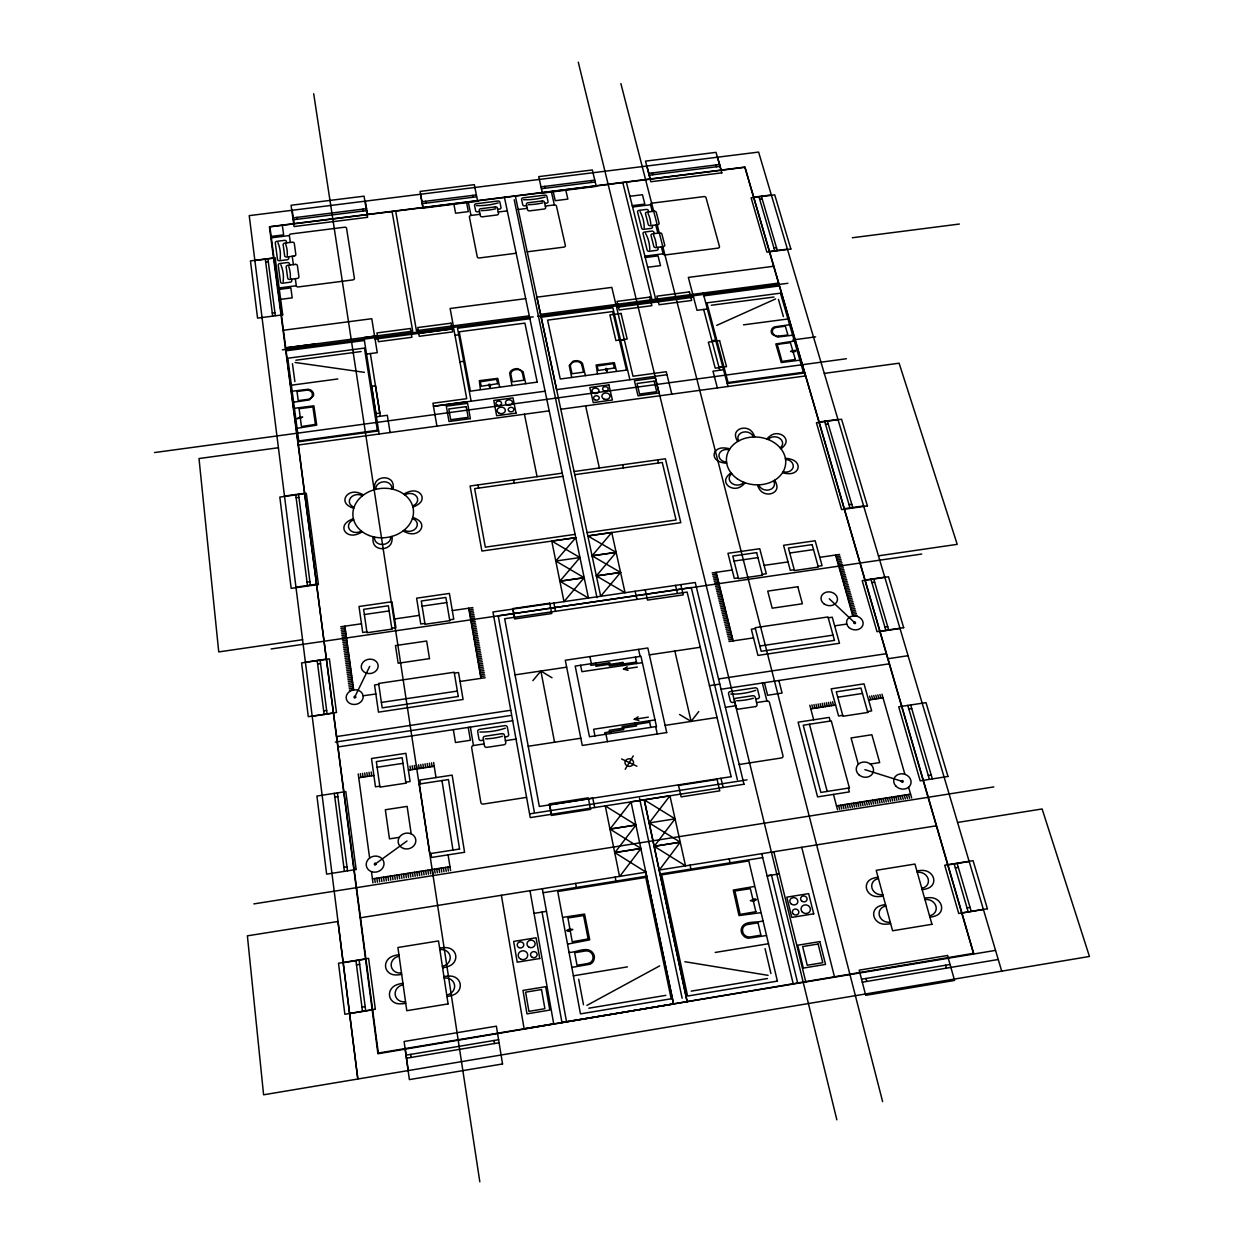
<?xml version="1.0" encoding="UTF-8"?>
<svg xmlns="http://www.w3.org/2000/svg" width="1244" height="1244" viewBox="0 0 1244 1244"><rect width="100%" height="100%" fill="white"/><g stroke="black" fill="none" stroke-linecap="round" stroke-linejoin="round"><path stroke-width="1.5" d="M605.673 369.421L606.823 371.676C609.171 367.011 603.029 368.442 606.963 369.297M488.752 385.22L489.887 387.428C492.437 382.608 486.124 384.365 490.12 385.034M354.695 697.138L369.717 666.349M625.219 769.29L633.274 755.901M792.739 350.621C791.402 352.285 797.202 352.161 795.32 350.264L790.546 351.446L793.034 351.663M619.745 876.414L640.987 848.439L610.058 829.142M675.072 818.816L654.22 846.309L685.522 865.824L669.941 795.787L644.252 799.83L687.154 1001.669L644.252 799.83L675.072 818.847L649.228 822.922L669.941 795.787M614.863 852.622L635.995 824.99L605.299 805.941L614.692 852.591L640.847 848.455L614.738 852.606L619.528 876.398M679.582 714.491L691.12 721.411L698.77 711.552M532.867 680.655L540.876 671.014L552.025 677.793M611.753 532.494L587.821 535.946L616.153 552.367L596.358 575.925L625.063 592.735L611.753 532.494L592.066 555.819L620.585 572.427L600.697 596.28L515.343 196.085M551.761 541.062L575.801 537.657L555.788 561.028L584.198 577.698L563.998 601.629L551.761 541.062L579.968 557.561L559.878 581.212L588.459 598.069L504.473 197.438M570.187 930.574L569.379 929.128L566.564 930.481L567.87 931.321L572.769 929.47L569.83 929.206M752.947 899.536L753.724 901.029L756.461 899.707L755.124 898.883L750.365 900.687L753.289 900.967M300.27 418.202C309.01 414.159 290.023 421.934 300.131 417.113M375.113 864.098L406.99 841.006M638.887 720.478L634.284 719.296L638.094 716.824M628.018 670.298L623.493 669.132L627.24 666.737M586.904 1005.401L659.662 965.888M716.684 325.399L775.603 298.902M924.587 898.23L925.614 898.012A27.321 24.227 22.1 0 1 930.839 897.655A10.403 9.19 21.5 0 1 941.319 905.399A10.403 9.19 21.5 0 1 935.954 915.739A27.073 23.9 20.6 0 1 930.979 917.046L929.937 917.17M890.595 923.639L889.693 923.826A27.041 24.071 19.1 0 1 884.36 924.199A10.387 9.268 19.8 0 1 873.941 916.424A10.387 9.268 19.8 0 1 879.477 906.036A27.29 24.398 20.7 0 1 884.468 904.73L885.495 904.606M883.162 896.007L882.136 896.224A26.808 23.745 17.8 0 1 876.911 896.582A10.294 9.159 18.3 0 1 866.586 888.9A10.294 9.159 18.3 0 1 872.091 878.668A27.057 24.087 19.2 0 1 877.051 877.378L878.077 877.269M443.937 976.649L445.025 976.431A27.663 25.704 -13.8 0 1 450.421 976.058A10.543 9.75 -13 0 1 460.187 984.128A10.543 9.75 -13 0 1 453.329 994.951A27.446 25.3 -12.8 0 1 448.027 996.335L446.938 996.46M916.906 870.987L917.916 870.769A27.073 23.916 20.7 0 1 923.11 870.427A10.31 9.081 20.1 0 1 933.498 878.046A10.31 9.081 20.1 0 1 928.164 888.232A26.839 23.589 19.3 0 1 923.204 889.538L922.177 889.662M405.668 1003.239L404.72 1003.441A27.586 25.331 -16.1 0 1 399.2 1003.83A10.605 9.765 -17 0 1 389.512 995.698A10.605 9.765 -17 0 1 396.556 984.844A27.819 25.72 -17.4 0 1 401.859 983.46L402.947 983.335M401.672 974.347L400.661 974.565A27.384 24.958 -15.1 0 1 395.188 974.938A10.512 9.625 -15.8 0 1 385.593 966.93A10.512 9.625 -15.8 0 1 392.591 956.232A27.601 25.346 -16.2 0 1 397.847 954.879L398.92 954.754M439.63 948.177L440.703 947.959A27.461 25.331 -12.8 0 1 446.067 947.586A10.45 9.61 -12.1 0 1 455.739 955.548A10.45 9.61 -12.1 0 1 448.913 966.199A27.244 24.927 -12 0 1 443.657 967.568L443.673 967.568M588.816 1008.2L665.82 995.356M360.496 917.777L645.838 872.199L673.548 1003.939L561.961 1022.537L542.042 912.07M995.542 950.385L378.332 1053.046L269.419 226.921L744.861 167.302L973.632 954.024M406.088 1055.145L498.657 1039.72M861.548 979.23L950.043 964.473M406.524 1058.209L499.155 1042.752M862.31 982.169L998.248 959.497M571.836 967.412L589.889 964.255A7.137 6.624 -0.1 0 0 593.435 961.145L594.274 958.626A8.957 8.304 -0.3 0 0 593.295 953.51C587.883 945.207 576.392 952.764 569.037 952.406M573.391 975.809L627.411 966.883M349.58 1013.533L372.625 1009.755M961.705 913.018L983.398 909.457M691.213 991.141L767.47 978.53M568.166 944.009L589.734 939.858L584.571 914.06L563.19 917.341M766.537 935.504L748.717 938.225A7.106 6.484 12.8 0 1 744.207 936.437L742.404 934.384A8.91 8.133 12.8 0 1 741.237 929.33C743.057 919.751 756.616 923.452 763.038 920.762M361.942 1007.127L365.161 1006.598M967.039 907.902L970.071 907.405M715.222 952.453L768.497 943.729M534.034 913.36L546.474 911.354M779.288 873.879L767.113 875.838L771.467 875.138L797.746 983.273M343.188 962.716L365.938 959.031M947.726 864.969L969.169 861.501M356.484 964.831L359.671 964.318M955.33 867.892L958.331 867.395M760.457 912.723L738.983 915.568L733.276 890.051L754.237 886.505M936.328 825.798L659.336 870.022L680.266 842.172L649.228 822.922M957.569 822.455L1042.114 808.958L1089.449 956.465L263.588 1094.798L247.385 935.83L337.948 921.493L357.821 1078.983L249.22 215.632L758.607 152.079L1001.715 971.16M543.099 892.757L646.709 876.165M660.175 874.003L762.712 857.614M833.48 794.403L836.497 805.863L910.561 794.17L911.681 797.979M253.869 903.906L993.816 786.908M530.379 813.763L747.053 779.848M870.287 764.034L879.679 762.572L871.873 734.737L851.067 737.941L858.298 764.314M343.888 867.332L346.983 866.835M928.304 775.556L931.243 775.09M609.918 829.095L635.902 825.005L609.964 829.11L631.066 801.851L644.252 799.845M372.967 882.913L372.422 878.902L449.986 866.726L450.608 870.707M526.554 797.388L483.325 804.059A2.193 1.944 -5.8 0 1 480.837 802.473L471.647 747.706A2.161 1.882 -5.6 0 1 473.466 745.514L484.134 743.912M739.216 764.5L781.372 757.969A2.161 1.882 10.2 0 0 782.989 755.777L769.461 702.487A2.13 1.835 8.7 0 0 766.926 700.994L756.554 702.58M678.571 785.446L717.119 779.459L719.778 790.842L681.121 796.875L678.431 784.933M399.324 837.336L389.465 838.86L385.345 809.751L407.146 806.392L411.189 833.853M837.756 697.215L862.45 693.452M528.218 746.26L580.824 738.236M665.12 725.376L717.042 717.461M810.793 708.862L835.595 705.068M868.592 700.03L883.007 697.822M379.809 786.161L375.47 786.83L371.505 758.513L405.886 753.32L410.1 781.543L405.777 782.196M842.717 715.347L838.565 715.984L831.179 688.849L864.036 683.858L871.671 710.899L867.534 711.537M334.807 797.14L337.87 796.673M908.835 708.987L911.712 708.551M336.564 736.572L510.786 710.262M718.55 678.96L886.303 653.691M335.351 742.093L510.367 715.533M709.453 685.677L719.794 684.107M887.765 658.76L908.073 655.697M721.038 689.254L889.242 663.814M483.496 740.196L481.366 740.522A2.146 1.882 -5.1 0 1 478.924 738.983L477.665 731.596A2.146 1.866 -5.1 0 1 479.469 729.435L504.908 725.61A2.146 1.866 -3.8 0 1 507.35 727.118L508.672 734.489A2.146 1.866 -3.8 0 1 506.883 736.666L504.753 736.977M734.909 702.114L732.84 702.425A2.13 1.835 7.1 0 1 730.321 700.932L728.564 693.701A2.115 1.819 7 0 1 730.197 691.586L755.015 687.839A2.115 1.819 8 0 1 757.534 689.316L759.338 696.516A2.13 1.819 8.2 0 1 757.72 698.646L755.652 698.957M634.284 719.296L648.342 717.15M505.406 740.678L516.042 739.076M725.408 707.307L735.795 705.737M655.013 719.918L593.606 729.264L594.959 735.904M377.134 767.253L402.978 763.334M369.623 858.033A8.972 8.008 -13.2 0 1 383.945 862.605A8.972 8.008 -13.2 0 1 371.754 871.733A8.972 8.008 -13.2 0 1 369.623 858.033L358.723 777.749L373.869 775.447M408.405 770.192L434.218 766.273M363.139 695.785A8.568 7.308 -10 0 1 351.446 704.088A8.568 7.308 -10 0 1 349.471 691.586A8.568 7.308 -10 0 1 363.139 695.785L375.843 693.981M460.031 681.463L485.16 677.731M515.047 674.87L566.658 667.173M649.352 654.857L700.294 647.269M642.355 662.648L581.897 671.682L580.59 665.276M323.673 710.853L326.643 710.417M884.904 627.1L887.718 626.681M381.395 702.409L457.357 691.073M623.493 669.132L637.348 667.064M312.197 716.295L333.516 713.107M879.866 631.47L900.034 628.469M337.933 746.96L512.683 720.742M443.47 967.599L442.646 967.676M345.785 663.69L349.968 663.068M475.099 644.687L479.251 644.065M346.019 665.462L350.217 664.856M475.41 646.429L479.562 645.823M346.267 667.25L350.466 666.628M475.721 648.202L479.857 647.58M346.516 669.023L350.715 668.401M476.017 649.959L480.168 649.337M346.749 670.811L350.963 670.189M476.328 651.716L480.479 651.11M346.998 672.6L351.212 671.978M476.639 653.473L480.79 652.867M347.247 674.388L351.461 673.766M476.95 655.246L481.101 654.624M347.496 676.176L351.694 675.554M477.261 657.019L481.412 656.397M347.729 677.964L351.943 677.342M477.572 658.776L481.723 658.169M724.335 622.373L728.393 621.782M849.481 603.946L853.493 603.356M347.978 679.753L352.192 679.131M477.867 660.548L482.034 659.942M724.77 624.115L728.828 623.508M849.963 605.657L853.975 605.066M348.227 681.541L352.441 680.919M478.178 662.321L482.345 661.715M725.19 625.841L729.248 625.25M850.461 607.367L854.472 606.777M348.475 683.345L352.69 682.707M478.489 664.094L482.656 663.487M725.61 627.582L729.684 626.976M850.943 609.078L854.955 608.487M348.724 685.133L352.938 684.511M478.8 665.882L482.967 665.26M726.045 629.308L730.119 628.718M851.425 610.804L855.452 610.213M348.973 686.937L353.187 686.315M851.907 612.514L855.934 611.924M479.111 667.655L483.278 667.033M726.465 631.05L730.539 630.459M349.206 688.741L353.436 688.103M378.767 684.356L374.553 684.977L378.471 712.143L463.079 699.47L458.538 672.522L454.355 673.144M479.422 669.428L483.605 668.806M726.9 632.792L730.974 632.185M755.372 628.578L751.314 629.184L757.954 655.417L839.498 643.272L832.267 617.226L828.24 617.817M852.404 614.241L856.432 613.65M349.455 690.544L353.685 689.907L344.868 626.183M479.733 671.216L483.916 670.594M727.336 634.533L731.41 633.927M856.914 615.36L852.886 615.967L835.626 555.042M480.044 673.004L484.227 672.382M727.756 636.275L731.83 635.684M480.355 674.777L484.538 674.155M728.191 638.032L732.265 637.426M480.666 676.565L484.849 675.943M728.611 639.774L732.7 639.167M729.046 641.515L753.522 637.877M834.662 625.856L846.775 624.068M759.82 646.025L833.014 635.14M341.198 630.257L345.35 629.651M469.33 611.628L473.435 611.037M341.431 631.999L345.599 631.392M469.626 613.354L473.746 612.763M341.665 633.756L345.832 633.149M469.937 615.08L474.042 614.489M302.556 639.711L218.742 651.918L199.009 458.538L278.407 447.731M878.435 555.819L957.211 544.343L899.101 363.201L824.29 373.387M341.913 635.497L346.081 634.891M366.871 631.859L362.719 632.465L359.003 606.497L391.953 601.738L395.919 627.629L391.767 628.236M424.888 623.415L420.752 624.006L416.616 598.177L449.395 593.435L453.765 619.201L449.644 619.807M470.232 616.806L474.353 616.215M342.147 637.239L346.314 636.633M470.543 618.548L474.648 617.941M498.471 615.827L690.622 587.65M271.099 648.964L921.726 554.047M342.395 638.996L346.563 638.39M470.838 620.274L474.959 619.668M342.629 640.753L346.796 640.147M471.134 622L475.255 621.409M342.877 642.51L347.045 641.888M471.445 623.742L475.566 623.135M715.906 588.101L719.918 587.526M343.111 644.252L347.294 643.646M471.74 625.468L475.877 624.877M716.326 589.812L720.338 589.221M840.353 571.742L844.334 571.167M343.36 646.009L347.527 645.403M472.051 627.209L476.172 626.603M716.731 591.506L720.758 590.916M840.835 573.422L844.816 572.846M343.593 647.782L347.776 647.16M472.347 628.951L476.483 628.344M717.15 593.201L721.178 592.611M841.317 575.101L845.282 574.526M343.842 649.539L348.025 648.933M472.658 630.692L476.794 630.086M717.57 594.912L721.613 594.321M841.784 576.781L845.764 576.205M344.075 651.296L348.258 650.69M472.969 632.434L477.09 631.828M717.99 596.607L722.033 596.016M842.266 578.476L846.247 577.885M344.324 653.069L348.507 652.447M473.264 634.176L477.401 633.569M718.41 598.317L722.453 597.726M842.748 580.155L846.729 579.58M344.557 654.826L348.755 654.22M473.575 635.917L477.712 635.311M718.83 600.028L722.873 599.437M843.214 581.85L847.211 581.259M305.386 662.212L326.394 659.133M864.938 580.108L884.826 577.2M344.806 656.599L348.989 655.992M473.871 637.674L478.007 637.068M719.25 601.738L723.293 601.147M843.696 583.529L847.693 582.954M345.055 658.371L349.237 657.749M474.182 639.416L478.318 638.81M719.67 603.449L723.713 602.858M844.178 585.224L848.175 584.649M317.624 664.047L320.563 663.612M871.889 582.612L874.672 582.208M345.288 660.144L349.486 659.522M474.493 641.173L478.629 640.567M720.105 605.159L724.148 604.568M844.66 586.919L848.657 586.344M345.537 661.917L349.735 661.295M474.788 642.93L478.94 642.308M720.525 606.87L724.568 606.279M845.142 588.614L849.139 588.023M720.945 608.596L724.988 607.989M845.625 590.309L849.621 589.734M721.364 610.306L725.408 609.716M846.107 592.004L850.103 591.429M721.784 612.032L725.843 611.426M846.589 593.715L850.585 593.124M722.204 613.743L726.263 613.152M847.071 595.409L851.067 594.819M722.64 615.469L726.683 614.878M847.553 597.12L851.549 596.529M723.059 617.195L727.118 616.604M848.035 598.815L852.031 598.24M723.479 618.921L727.538 618.33M848.517 600.525L852.529 599.935M723.915 620.647L727.973 620.056M848.999 602.236L853.011 601.645M364.368 614.52L389.139 610.928M422.105 606.155L446.736 602.578M734.053 561.06L757.954 557.607M789.738 553.02L813.498 549.599M340.716 626.774L361.475 623.773M394.597 618.968L419.368 615.36M452.303 610.586L472.829 607.601M712.159 572.909L732.172 570.001M764.111 565.382L788.012 561.93M819.78 557.343L839.576 554.451M340.949 628.515L345.117 627.909M469.035 609.918L473.14 609.311M712.579 574.588L716.575 573.997M836.092 556.69L840.058 556.115M712.983 576.267L716.995 575.692M836.559 558.354L840.524 557.779M837.041 560.018L841.006 559.458M713.403 577.962L717.415 577.371M713.823 579.642L717.835 579.066M837.507 561.697L841.473 561.122M714.227 581.337L718.254 580.746M738.298 577.838L734.302 578.413L727.958 553.3L759.757 548.728L766.304 573.764L762.308 574.355M794.247 569.721L790.267 570.296L783.549 545.307L815.162 540.767L822.097 565.678L818.132 566.253M837.989 563.361L841.955 562.786M714.647 583.016L718.674 582.441M838.456 565.04L842.421 564.465M715.067 584.711L719.094 584.136M838.938 566.704L842.903 566.129M715.487 586.406L719.498 585.831M839.405 568.384L843.385 567.808M839.887 570.063L843.852 569.488M575.101 534.36L485.331 547.158L474.648 488.643L562.941 476.328M587.121 532.65L676.067 519.976L662.259 462.473L574.759 474.679M575.801 537.657L481.894 551.045L470.092 486L562.272 473.155M587.821 535.946L680.81 522.682L665.384 458.787L574.075 471.507M307.035 582.13L309.911 581.71M849.046 504.675L851.782 504.286M295.948 587.168L316.52 584.229M844.147 508.734L863.631 505.95M555.788 561.028L579.968 557.561M296.134 497.756L298.949 497.367M825.534 424.313L828.209 423.94M284.487 496.092L304.531 493.308M818.925 422.027L837.943 419.399M293.677 402.17L309.321 399.93L313.426 395.841A7.697 6.018 -7.4 0 0 312.913 392.109L311.56 390.585A6.142 4.789 -7.4 0 0 307.843 389.263L292.216 391.238M295.077 408.203L313.861 405.793L316.738 425.137L297.767 428.2M467.277 401.719L433.456 406.29L545.09 391.207M376.403 416.771L387.319 415.294L390.087 432.523M723.526 369.748L712.967 371.178L717.384 387.941M154.551 452.552L846.402 358.738M297.767 441.915L378.627 430.906M727.18 383.494L804.666 372.951M298.171 445.041L549.21 410.847M560.811 409.26L805.521 375.937M366.545 354.073L377.259 352.658L374.599 336.16L363.948 337.606L379.109 434.016M291.407 385.205L337.839 378.953M306.553 390.212L297.005 391.502L298.249 400.646L307.812 399.355A5.551 4.338 -7.4 0 0 312.446 394.535M711.941 340.747L715.689 340.25M792.879 339.939L815.613 336.875M718.97 367.291L722.733 366.778M671.807 394.146L666.986 374.724L556.628 389.636L536.895 297.176L611.83 287.38L615.889 304.453M799.254 360.247L781.232 362.533L775.805 343.966L793.734 341.12M537.579 316.318L787.856 283.29M454.993 335.32L458.787 334.807M295.885 360.231L361.102 351.539M707.354 308.963L696.998 310.331L688.336 277.412L773.628 266.263M459.907 361.817L463.717 361.304M620.601 340.405L624.348 339.907M743.477 324.855L787.918 318.977M789.582 324.762L774.717 326.845A5.971 4.603 5.6 0 0 771.886 329.007L771.28 330.748A7.48 5.769 5.7 0 0 772.291 334.325L777.624 337.077L792.599 335.211M778.76 336.175L787.887 334.947L785.368 326.192L776.272 327.405A5.396 4.167 5.6 0 0 772.415 331.993L772.648 332.879A5.396 4.167 5.6 0 0 778.76 336.175M283.041 330.298L371.785 318.713L374.584 336.16M525.699 298.638L450.126 308.496L453.329 325.819M529.291 315.836L416.429 330.671L395.685 211.091M540.565 314.359L778.526 283.088M282.357 349.859L533.225 316.878M285.747 350.839L364.414 340.498M375.066 339.083L453.765 328.743L466.718 398.686L432.928 403.243L436.939 426.132M529.897 318.728L457.528 328.26L471.134 401.206M541.156 317.204L612.888 307.812L629.899 379.731M693.546 297.207L616.604 307.315L632.994 376.232L666.24 371.738L666.986 374.724M703.871 295.839L779.35 285.918M711.319 305.247L773.955 297.036M277.49 288.157L296.305 285.747A1.897 1.431 -6.6 0 0 298.373 286.929L352.752 279.931A1.882 1.431 -5.2 0 0 354.4 278.283L346.563 228.352A1.85 1.384 -5.1 0 0 344.51 227.217L291.034 233.95A1.866 1.384 -6.3 0 0 289.37 235.551L270.865 237.884M277.676 289.588L290.847 287.893L292.216 297.86L278.998 299.555M644.921 256.14L663.145 253.792A1.85 1.399 2.5 0 0 665.338 254.942L718.037 248.116A1.85 1.399 3.8 0 0 719.467 246.514L706.032 197.703A1.819 1.353 3.3 0 0 703.886 196.599L652.011 203.161A1.835 1.353 2.1 0 0 650.565 204.731L632.605 207.002M645.263 257.524L658.045 255.875L660.517 265.61L647.704 267.273M272.28 313.053L274.94 312.71M773.955 248.038L776.489 247.712M769.336 251.49L787.421 249.142M314.856 344.059L285.358 347.885L412.713 331.153L392.093 211.542M254.864 260.525L273.524 258.146M753.553 197.205L771.327 194.95M265.687 261.986L268.3 261.644M759.664 199.195L762.168 198.885M516.167 253.232L479.36 257.959A1.866 1.415 -2.1 0 1 477.245 256.808L469.408 217.031A1.835 1.368 -2.1 0 1 470.963 215.445L480.06 214.295M527.223 251.817L563.859 247.121A1.85 1.399 0 0 0 565.367 245.503L556.457 206.053A1.835 1.368 -0.2 0 0 554.342 204.933L545.323 206.069M852.295 237.76L959.342 224.044M293.289 217.84L366.591 208.665M421.887 201.746L476.234 194.95M541.016 186.849L594.725 180.131M648.808 173.367L719.607 164.503M293.553 219.737L366.902 210.563M422.229 203.627L476.607 196.816M541.435 188.699L595.176 181.982M649.29 175.202L720.12 166.338M270.679 236.5L283.632 234.883L282.341 225.304M479.515 211.604L477.696 211.822A1.835 1.368 -2 0 1 475.612 210.702L474.539 205.322A1.835 1.368 -2 0 1 476.094 203.752L497.802 201.03A1.835 1.353 -1.5 0 1 499.886 202.134L501.005 207.515A1.835 1.368 -1.5 0 1 499.482 209.085L497.662 209.319M526.663 205.664L524.859 205.882A1.835 1.368 -0.9 0 1 522.76 204.778L521.609 199.413A1.835 1.353 -0.9 0 1 523.118 197.843L544.748 195.137A1.819 1.353 -0.4 0 1 546.831 196.241L548.029 201.59A1.835 1.353 -0.4 0 1 546.536 203.161L544.732 203.378M498.222 212.009L507.288 210.874M518.204 209.49L527.238 208.354M629.915 196.288L642.448 194.717L644.843 204.078L632.263 205.664M295.046 362.47L364.368 372.345M684.9 961.721L768.077 975.343M864.875 769.632L902.398 781.45M621.611 758.964L636.912 766.211M614.894 852.638L646.04 872.168M829.235 598.753L854.846 622.871M873.692 578.833L888.745 630.148M761.375 196.21L777.298 250.464M827.307 420.876L852.731 507.505M910.655 704.928L932.347 778.868M957.165 863.445L971.253 911.448M758.887 196.536L774.763 250.79M824.632 421.234L849.994 507.894M870.909 579.237L885.915 630.568M907.778 705.364L929.408 779.319M954.164 863.927L968.221 911.961M778.433 299.4L783.393 316.582M881.98 694.23L904.886 774.312M908.586 787.25L910.561 794.17M879.912 694.541L880.954 698.148M908.478 794.496L909.566 798.306M877.86 694.852L878.886 698.459M906.363 794.838L907.451 798.648M875.807 695.163L876.833 698.77M904.248 795.165L905.337 798.975M873.754 695.474L874.781 699.081M902.149 795.507L903.222 799.317M871.702 695.8L872.713 699.408M900.034 795.833L901.107 799.643M717.539 157.21L721.24 170.257M869.634 696.111L870.66 699.719M897.919 796.176L899.008 799.985M945.642 965.204L946.466 968.127M895.804 796.502L896.893 800.312M716.077 164.939L716.591 166.774M893.705 796.829L894.778 800.654M891.59 797.171L892.663 800.981M889.476 797.497L890.548 801.323M887.361 797.839L888.434 801.649M885.246 798.166L886.303 801.991M883.131 798.508L884.189 802.318M881.016 798.835L882.074 802.66M878.902 799.177L879.959 802.986M876.787 799.503L877.844 803.329M874.672 799.845L875.729 803.655M872.557 800.172L873.599 803.997M870.427 800.514L871.484 804.339M868.312 800.841L869.369 804.666M866.197 801.183L867.239 805.008M864.082 801.509L865.124 805.334M861.952 801.851L863.009 805.677M832.547 701.771L833.527 705.395M859.837 802.178L860.879 806.003M830.479 702.082L831.459 705.706M857.722 802.52L858.764 806.345M828.411 702.393L829.39 706.017M855.608 802.846L856.634 806.672M826.343 702.72L827.322 706.343M853.477 803.189L854.519 807.014M830.246 721.069L829.25 717.415L798.104 722.189L817.588 796.906L849.357 791.899L848.33 788.105M824.29 703.031L825.254 706.654M851.362 803.515L852.389 807.356M822.222 703.342L823.186 706.965M849.232 803.857L850.274 807.683M820.154 703.669L821.118 707.292M847.117 804.184L848.144 808.025M818.086 703.98L819.05 707.603M844.987 804.526L846.013 808.351M816.017 704.291L816.981 707.914M842.872 804.852L843.899 808.693M813.949 704.602L814.913 708.24M840.742 805.195L841.768 809.035M703.109 293.009L727.989 386.495M811.881 704.928L812.845 708.551M838.627 805.537L839.638 809.362M809.813 705.239L813.685 719.794M836.497 805.863L837.507 809.704M703.653 309.461L719.763 370.261M809.471 724.257L827.182 791.433M690.809 294.626L691.555 297.456M865.995 978.484L866.757 981.423M652.354 172.916L652.836 174.751M646.911 166.027L650.301 179.152M778.837 680.515L782.087 693.063L767.61 695.272L764.422 682.692M620.88 83.566L882.634 1101.655M650.565 204.731L652.291 211.449M655.759 224.977L657.858 233.157M661.373 246.887L663.145 253.792M648.684 211.915L648.342 210.563A1.835 1.368 2 0 0 646.211 209.443L639.012 210.36A1.835 1.368 1.8 0 0 637.55 211.931L641.64 228.196A1.835 1.384 1.9 0 0 643.801 229.316L651.032 228.398A1.835 1.384 2.1 0 0 652.494 226.797L652.151 225.444M654.235 233.623L653.893 232.255A1.85 1.384 2.1 0 0 651.732 231.12L644.485 232.053A1.85 1.384 2 0 0 643.024 233.654L647.175 250.137A1.85 1.399 2.1 0 0 649.337 251.288L656.63 250.339A1.85 1.399 2.3 0 0 658.092 248.722L657.749 247.354M762.354 683.003L766.926 700.994M801.711 847.288L834.569 977.146M626.354 182.153L655.697 299.229M622.793 182.604L651.996 299.711M650.519 299.913L651.234 302.758M716.171 572.318L733.12 640.893M773.846 851.736L805.785 981.936M578.289 62.2L836.854 1119.849M761.748 853.679L793.268 984.02M691.244 587.495L737.397 779.786M591.164 180.567L591.6 182.417M657.734 459.953L658.48 463.11M617.739 304.22L618.423 307.081M680.81 584.68L683.236 594.881L647.533 600.09L645.216 589.858M765.044 948.597L770.938 973.601M675.523 585.38L677.436 593.481M720.976 778.309L723.137 787.483M616.449 370.992L614.334 362.673L596.109 364.974L597.462 373.542M729.155 858.904L730.072 862.854M674.854 651.063L691.12 721.411M565.709 189.757L567.855 199.102L555.244 200.688L553.129 191.343M622.684 464.836L623.415 468.008M551.341 191.56L554.342 204.933M635.14 591.258L636.959 599.406M544.608 186.398L545.028 188.264M585.395 375.641L582.565 363.668A6.033 4.727 0.2 0 0 579.735 361.32L577.465 360.744A7.573 5.925 0.2 0 0 572.8 361.366L569.223 365.456L571.696 377.476M581.85 364.865L583.483 372.189L572.022 373.729L570.405 366.405A5.458 4.276 0.2 0 1 574.681 361.74L575.832 361.569A5.458 4.276 0.2 0 1 581.865 364.865M690.047 865.14L690.918 869.105M585.629 405.886L599.359 467.993M638.561 649.368L640.131 656.412M655.635 726.651L657.267 734.007M635.389 657.112L636.788 663.487M649.352 720.774L650.799 727.382M636.57 663.518L636.259 662.103L609.342 665.929L609.047 664.514L622.902 662.446L623.213 663.861M649.15 720.82L649.461 722.282L622.187 726.62L622.498 728.098L636.586 725.952L636.275 724.474M622.606 662.492L622.917 663.907M622.42 664.172L622.731 665.587M635.078 722.951L635.389 724.428M639.525 798.228L682.147 998.248M631.035 801.851L673.548 1003.939M514.207 199.724L596.98 597.633M596.125 662.959L596.451 664.56L590.869 665.384L590.542 663.798M610.446 731.83L610.788 733.493M609.576 731.767L609.265 730.29L623.384 728.144L623.695 729.622L604.755 732.7L605.097 734.349M589.905 656.583L591.366 663.674M605.937 734.224L607.476 741.626M525.73 383.681L523.102 371.645L518.033 368.722A7.588 5.956 -1.5 0 0 513.337 369.344L511.408 370.479A6.049 4.743 -1.5 0 0 509.698 373.449L511.953 385.547M522.371 372.858L523.879 380.213L512.341 381.768L510.864 374.397A5.474 4.292 -1.5 0 1 515.234 369.701L516.384 369.546A5.474 4.292 -1.5 0 1 522.387 372.858M524.455 414.221L537.066 476.67M615.174 877.082L615.982 881.079M594.648 807.543L592.782 798.15L549.692 804.852L551.465 814.276M472.611 195.401L472.984 197.283M553.891 603.107L555.508 611.302M468.304 201.979L470.963 215.445M466.5 202.212L468.35 211.62L455.615 213.222L453.811 203.798M499.59 386.744L497.771 378.332L479.329 380.68L480.386 389.341M513.554 479.951L514.176 483.138M540.876 671.014L554.56 742.248M575.63 883.411L576.392 887.423M578.693 979.261L583.467 1004.686M513.026 609.047L514.549 617.288M451.463 326.068L452.007 328.976L418.544 333.392L418.031 330.453M498.284 616.324L534.376 812.316M478.007 484.896L478.598 488.099M425.526 201.295L425.868 203.176M420.519 194.266L422.96 207.67M542.368 888.729L566.533 1021.775M529.991 890.72L553.72 1023.859L524.128 1028.788L501.379 895.291M468.724 608.192L480.977 678.338M410.8 331.402L411.297 334.325M470.356 727.025L473.466 745.514M468.226 727.351L470.403 740.273L455.475 742.528L453.36 729.59M365.347 201.139L367.571 214.621M362.937 209.132L363.248 211.013M494.039 1040.482L494.537 1043.529M376.652 335.896L377.119 338.819M370.37 353.56L380.306 416.242M448.104 854.861L449.986 866.726M441.978 780.548L452.971 850.056M433.658 762.51L435.991 777.593M431.512 762.836L432.088 766.599M447.778 867.068L448.4 871.049M429.367 763.163L429.942 766.926M445.57 867.426L446.192 871.391M427.205 763.489L427.796 767.253M443.362 867.768L443.968 871.749M425.059 763.816L425.635 767.579M441.153 868.11L441.76 872.091M422.913 764.143L423.489 767.906M438.945 868.467L439.552 872.433M420.767 764.469L421.343 768.232M436.737 868.81L437.344 872.79M418.606 764.796L419.181 768.559M434.514 869.152L435.12 873.132M420.394 783.844L419.819 780.05L452.147 775.121L464.587 852.28L431.59 857.443L430.984 853.493M416.46 765.122L417.035 768.885M432.306 869.509L432.912 873.49M313.69 93.751L479.826 1181.8M414.314 765.449L414.874 769.212M430.097 869.851L430.704 873.832M412.153 765.775L412.728 769.538M427.889 870.194L428.48 874.174M410.007 766.102L410.567 769.865M425.666 870.551L426.272 874.532M423.458 870.893L424.048 874.874M421.249 871.235L421.84 875.232M419.026 871.593L419.617 875.574M416.818 871.935L417.409 875.916M414.61 872.277L415.185 876.274M412.386 872.635L412.977 876.616M410.178 872.977L410.753 876.973M407.954 873.319L408.53 877.315M405.746 873.677L406.322 877.673M403.522 874.019L404.098 878.015M401.299 874.376L401.874 878.357M399.091 874.719L399.651 878.715M396.867 875.061L397.427 879.057M394.643 875.418L395.219 879.415M296.958 217.389L297.238 219.286M392.42 875.76L392.995 879.757M390.212 876.118L390.772 880.114M387.988 876.46L388.548 880.457M410.738 1054.368L411.173 1057.431M292.231 210.267L294.128 223.827M312.462 394.535L312.337 393.617A5.551 4.338 -7.4 0 0 306.553 390.196M371.178 771.995L371.707 775.774M385.764 876.818L386.324 880.814M369.017 772.322L369.546 776.101M383.541 877.16L384.101 881.156M366.856 772.648L367.384 776.427M381.317 877.502L381.877 881.514M405.186 1048.583L408.234 1070.54M289.37 235.551L290.318 242.424M292.231 256.264L293.382 264.63M295.326 278.687L296.305 285.747M364.694 772.975L365.223 776.769M379.093 877.86L379.653 881.856M362.533 773.317L363.046 777.096M376.87 878.202L377.43 882.214M360.371 773.644L360.884 777.422M374.646 878.559L375.19 882.556M286.618 242.891L286.431 241.523A1.866 1.384 -6.5 0 0 284.378 240.372L276.977 241.305A1.866 1.384 -6.7 0 0 275.297 242.922L277.505 259.561A1.882 1.399 -6.8 0 0 279.558 260.711L287.022 259.763A1.882 1.399 -6.6 0 0 288.701 258.13L288.515 256.746M289.65 265.112L289.463 263.712A1.882 1.415 -6.6 0 0 287.411 262.562L279.931 263.51A1.882 1.415 -6.8 0 0 278.252 265.143L280.506 282.015A1.897 1.431 -6.9 0 0 282.575 283.197L290.085 282.233A1.897 1.431 -6.7 0 0 291.765 280.569L291.578 279.154M358.21 773.97L358.723 777.749M371.458 871.64L372.454 878.902M292.449 363.714L294.875 381.659M267.927 258.861L275.313 315.603M298.529 494.148L310.362 585.1M320.097 660.066L327.125 714.056M337.373 792.848L347.511 870.816M359.127 960.135L365.72 1010.874M265.314 259.187L272.654 315.945M295.73 494.537L307.47 585.52M317.158 660.486L324.14 714.507M334.325 793.314L344.401 871.313M355.94 960.648L362.502 1011.419M640.069 211.604A55.809 41.845 0.6 0 1 644.174 227.87M648.015 213.393A49.356 36.978 0.9 0 1 650.767 224.215M645.558 233.328A56.198 42.436 0.7 0 1 649.726 249.811M653.551 235.116A49.698 37.507 1.1 0 1 656.35 246.11M545.152 197.003A54.643 40.041 -0.7 0 1 523.522 199.724M542.757 202.85A48.516 35.656 -0.7 0 1 528.311 204.669M277.894 242.596A57.131 42.483 -8 0 1 280.118 259.218M285.747 244.399A50.491 37.584 -7.7 0 1 287.255 255.487M280.864 264.801A57.551 43.105 -8.1 0 1 283.134 281.673M288.779 266.651A50.864 38.113 -7.8 0 1 290.318 277.894M498.191 202.896A54.814 40.197 -1.8 0 1 476.468 205.633M495.687 208.774A48.656 35.796 -1.8 0 1 481.179 210.609M353.762 508.205A9.501 7.682 -7.1 0 1 351.57 507.49A24.009 19.375 -6.8 0 1 347.791 505.313A9.221 7.448 -7.2 0 1 346.252 496.014A9.221 7.448 -7.2 0 1 357.215 492.437A24.18 19.593 -7.5 0 1 361.506 493.93A9.501 7.682 -7.1 0 1 363.372 495.065M354.089 507.21A8.086 6.531 -7.1 0 1 350.481 497.958A8.086 6.531 -7.1 0 1 362.439 495.781M362.237 531.701A9.579 7.806 -7.4 0 1 360.262 532.961A24.227 19.655 -7.5 0 1 355.831 534.671A9.299 7.573 -7.5 0 1 344.977 531.499A9.299 7.573 -7.5 0 1 347.2 521.967A24.351 19.904 -7.3 0 1 351.166 519.588A9.579 7.806 -7.4 0 1 353.42 518.779M361.351 531.017A8.148 6.624 -7.4 0 1 349.408 529.338A8.148 6.624 -7.4 0 1 353.669 519.774M390.678 536.739A8.164 6.686 -6.7 0 1 382.421 544.514A8.164 6.686 -6.7 0 1 374.553 537.081M392.933 489.234A9.454 7.635 -6.1 0 0 393.275 487.306A23.994 19.344 -6.6 0 0 392.886 483.496A9.159 7.386 -6.1 0 0 384.085 477.774A9.159 7.386 -6.1 0 0 374.988 483.869A23.963 19.344 -5.7 0 0 374.397 487.71A9.454 7.635 -6.1 0 0 374.646 489.623M375.843 489.312A8.039 6.484 -6.1 0 1 383.976 481.786A8.039 6.484 -6.1 0 1 391.751 488.97M404.844 494.894A8.055 6.531 -5.4 0 1 416.678 496.558A8.055 6.531 -5.4 0 1 412.619 505.981M391.891 536.413A9.61 7.868 -6.7 0 1 392.155 538.388A24.367 19.935 -7.2 0 1 391.58 542.337A9.314 7.635 -6.7 0 1 382.312 548.682A9.314 7.635 -6.7 0 1 373.355 542.742A24.32 19.935 -6.2 0 1 372.982 538.792A9.61 7.868 -6.7 0 1 373.355 536.817M412.899 506.961A9.485 7.697 -5.4 0 0 415.123 506.152A23.963 19.375 -5.5 0 0 419.01 503.804A9.19 7.448 -5.3 0 0 421.016 494.443A9.19 7.448 -5.3 0 0 410.225 491.333A24.102 19.624 -5.3 0 0 405.871 493.013A9.485 7.697 -5.4 0 0 403.958 494.226M780.874 448.711A9.283 7.402 6.3 0 0 782.585 447.467A23.465 18.691 5.9 0 0 785.135 444.466A8.988 7.169 6.3 0 0 782.834 435.478A8.988 7.169 6.3 0 0 771.498 435.042A23.589 18.847 6.7 0 0 768.217 437.546A9.283 7.402 6.3 0 0 766.973 439.085M768.092 439.49A7.884 6.298 6.3 0 1 779.77 438.37A7.884 6.298 6.3 0 1 780.19 447.871M782.569 472.642A9.346 7.511 6.8 0 0 784.855 473.28A23.62 18.893 6.8 0 0 789.52 473.7A9.066 7.277 6.9 0 0 798.057 467.899A9.066 7.277 6.9 0 0 792.272 459.689A23.776 19.158 6.8 0 0 787.747 458.538A9.346 7.511 6.8 0 0 785.399 458.383M785.555 459.363A7.946 6.375 6.8 0 1 793.206 467.075A7.946 6.375 6.8 0 1 783.098 471.771M757.58 484.88A9.392 7.588 6.4 0 0 758.125 486.777A23.807 19.204 6.8 0 0 760.224 490.291A9.112 7.371 6.4 0 0 771.14 493.681A9.112 7.371 6.4 0 0 776.894 485.798A23.838 19.298 6 0 0 775.665 482.05A9.392 7.588 6.4 0 0 774.546 480.324M773.566 480.884A7.993 6.453 6.3 0 1 769.383 489.856A7.993 6.453 6.3 0 1 758.809 484.849M745 482.734A9.377 7.573 5.4 0 1 743.725 484.32A23.714 19.127 5 0 1 740.382 486.886A9.097 7.355 5.3 0 1 728.875 486.451A9.097 7.355 5.3 0 1 726.683 477.229A23.838 19.298 5.8 0 1 729.326 474.151A9.377 7.573 5.4 0 1 731.052 472.907M743.865 482.299A7.977 6.438 5.4 0 1 732.032 483.465A7.977 6.438 5.4 0 1 731.721 473.746M737.785 441.418A9.268 7.386 5.4 0 1 736.697 439.723A23.449 18.676 5.7 0 1 735.531 436.084A8.972 7.153 5.3 0 1 741.253 428.48A8.972 7.153 5.3 0 1 751.982 431.746A23.496 18.784 5 0 1 754.035 435.151A9.268 7.386 5.4 0 1 754.564 436.986M738.749 440.874A7.868 6.282 5.4 0 1 742.948 432.166A7.868 6.282 5.4 0 1 753.351 437.017M726.667 463.141A9.314 7.48 4.9 0 1 724.303 462.986A23.527 18.816 4.9 0 1 719.794 461.835A9.019 7.246 4.8 0 1 714.212 453.671A9.019 7.246 4.8 0 1 722.842 447.918A23.683 19.08 4.9 0 1 727.491 448.322A9.314 7.48 4.9 0 1 729.73 448.944M726.527 462.162A7.915 6.36 4.9 0 1 719.032 454.48A7.915 6.36 4.9 0 1 729.186 449.815M924.976 899.599A9.112 8.07 21.3 0 1 935.954 906.27A9.112 8.07 21.3 0 1 929.548 915.786M917.294 872.339A9.035 7.962 19.9 0 1 928.164 878.917A9.035 7.962 19.9 0 1 921.788 888.294M890.284 922.224A9.112 8.117 19.9 0 1 879.352 915.537A9.112 8.117 19.9 0 1 885.868 905.99M882.789 894.638A9.035 8.024 18.5 0 1 871.951 888.029A9.035 8.024 18.5 0 1 878.451 878.622M405.528 1001.762A9.283 8.553 -16.7 0 1 395.188 994.765A9.283 8.553 -16.7 0 1 403.149 984.781M444.155 978.095A9.237 8.553 -13.4 0 1 454.558 985.061A9.237 8.553 -13.4 0 1 446.72 995.013M439.847 949.592A9.175 8.428 -12.5 0 1 450.157 956.465A9.175 8.428 -12.5 0 1 442.366 966.261M403.258 530.83A9.548 7.806 -5.7 0 0 405.171 531.997A24.134 19.671 -5.3 0 0 409.509 533.52A9.268 7.573 -5.6 0 0 420.519 529.882A9.268 7.573 -5.6 0 0 418.777 520.427A24.305 19.92 -6 0 0 414.921 518.235A9.548 7.806 -5.7 0 0 412.728 517.52M412.417 518.515A8.117 6.64 -5.7 0 1 416.196 527.907A8.117 6.64 -5.7 0 1 404.191 530.099M502.452 736.246A56.944 48.967 -4.4 0 1 485.44 738.827M505.375 728.175A64.113 54.923 -4.3 0 1 479.904 732.016M753.32 698.242A56.244 47.785 6.6 0 1 736.728 700.761M755.637 690.358A63.32 53.616 6.4 0 1 730.803 694.105M401.47 972.917A9.221 8.428 -15.5 0 1 391.207 966.013A9.221 8.428 -15.5 0 1 399.122 956.185M853.804 622.762C856.059 625.856 856.167 619.916 853.804 622.762M795.336 359.469L782.009 361.429L777.236 344.37L790.422 342.675L795.336 359.469M792.801 351.026L793.999 351.399L792.817 350.948M755.87 911.681L740.149 914.402L734.909 890.999L750.334 888.667L755.87 911.681M376.232 864.02C373.682 867.659 373.853 860.739 376.232 864.02M753.024 900.112L754.408 900.609L754.144 899.505L753.024 900.112M355.753 697.06C353.965 700.465 352.985 694.245 355.753 697.06M315.432 424.422L301.437 426.536L299.104 408.732L312.897 406.928L315.432 424.422M300.27 417.689C299.742 419.057 298.887 416.429 300.27 417.642M588.163 938.94L572.24 941.786L567.917 917.963L583.591 915.568L588.163 939.002M614.552 367.944L598.364 370.479L596.98 366.078L613.136 363.637L614.552 367.991M570.063 930.014L568.897 930.683L568.679 929.563L570.063 930.077M605.859 369.701L606.994 370.121L605.875 369.623M497.802 383.665L481.35 386.231L480.168 381.815L496.527 379.296L497.787 383.712M488.985 385.438L490.105 385.858L489.001 385.36M901.325 781.248C902.817 784.84 904.559 778.697 901.34 781.154M973.663 953.308L377.912 1053.746L269.886 226.657L744.985 167.069L973.663 953.308M502.545 1063.962L409.385 1079.605L404.098 1041.492L496.372 1026.176L502.545 1063.962M671.2 998.761L580.45 1013.876L557.747 891.528L645.76 877.424L671.2 998.761M777.391 981.127L687.59 996.04L661.684 874.874L748.795 860.941L777.391 981.127M947.493 955.485L859.184 970.164L865.715 995.324L954.583 980.428L947.493 955.485M588.07 963.478L577.014 965.297L574.666 952.733L585.675 950.929A6.453 5.987 -0.2 0 1 592.766 955.579L593.015 956.838A6.453 5.987 -0.2 0 1 588.07 963.494M375.346 1009.257L344.868 1014.264L338.508 963.229L368.597 958.362L375.346 1009.257M987.409 908.758L958.72 913.469L944.725 865.218L973.072 860.646L987.409 908.758M545.665 986.694L522.978 990.426L526.989 1013.876L549.817 1010.081L545.665 986.694M819.796 941.599L797.715 945.222L803.329 968.081L825.534 964.395L819.796 941.599M448.073 1003.908L406.788 1010.703L397.909 947.493L438.526 940.931L448.073 1003.908M931.943 924.292L892.601 930.776L876.196 870.318L914.946 864.051L931.943 924.292M541.513 989.555L525.606 992.168L528.918 1011.356L544.888 1008.697L541.513 989.555M818.117 944.025L802.644 946.56L807.247 965.251L822.797 962.685L818.117 944.025M758.031 922.815L747.193 924.572A6.422 5.862 12.8 0 0 742.575 931.087L742.839 932.331A6.438 5.878 12.8 0 0 750.085 936.95L760.939 935.161L758.031 922.815M539.74 958.518L517.209 962.187L513.648 941.428L536.071 937.789L539.74 958.518M813.731 913.827L791.79 917.403L786.814 897.157L808.647 893.627L813.731 913.827M680.266 842.172L654.22 846.309L680.266 842.172M743.974 784.233L530.255 817.603L492.951 611.97L695.256 582.503L743.974 784.249M590.558 809.362L551.419 815.458L549.257 803.904L588.272 797.839L590.558 809.362M459.565 849.03L429.864 853.664L419.306 784.015L448.446 779.568L459.565 849.03M849.388 787.934L820.838 792.428L803.22 725.205L831.287 720.898L849.388 787.934M356.126 869.509L326.628 874.143L316.925 796.036L345.816 791.604L356.126 869.509M947.99 776.443L920.171 780.828L898.712 706.81L926.002 702.627L947.99 776.443M731.161 776.691L539.321 806.47L504.691 618.719L687.139 592.066L731.161 776.691M755.403 706.576L738.78 709.096A2.13 1.835 7.5 0 1 736.261 707.603L734.489 700.356A2.13 1.835 7.3 0 1 736.106 698.226L752.698 695.723A2.13 1.819 8 0 1 755.217 697.2L757.021 704.446A2.13 1.835 8.2 0 1 755.403 706.576M656.474 726.512L589.469 736.743L575.194 666.084L640.955 656.288L656.474 726.512M666.722 732.561L582.27 745.467L565.274 660.253L647.829 647.984L666.722 732.561M405.917 783.16L379.933 787.125L376.341 761.608L402.154 757.705L405.917 783.16M867.783 712.454L842.966 716.264L836.279 691.819L860.941 688.056L867.783 712.454M501.985 733.665L484.989 736.23A2.146 1.882 -4.9 0 0 483.185 738.407L484.46 745.825A2.161 1.882 -4.9 0 0 486.902 747.364L503.944 744.767A2.161 1.882 -4 0 0 505.748 742.59L504.442 735.188A2.146 1.882 -4 0 0 501.985 733.665M609.529 662.788L595.674 664.856L595.969 666.286L609.84 664.218L609.529 662.788M336.486 712.454L308.294 716.668L301.592 662.928L329.38 658.853L336.486 712.454M903.673 627.676L877.004 631.672L862.201 580.637L888.496 576.781L903.673 627.676M458.258 696.484L382.188 707.867L378.627 683.454L454.2 672.242L458.258 696.484M834.46 640.38L761.157 651.296L755.155 627.707L827.991 616.946L834.46 640.38M429.491 658.62L398.158 663.239L395.468 645.589L426.661 641.018L429.491 658.62M620.554 572.395L596.358 575.925L620.585 572.427M549.692 603.2L512.683 608.596L514.612 618.952L551.745 613.525L549.692 603.2M391.907 629.122L366.996 632.745L363.621 609.342L388.361 605.766L391.907 629.122M449.784 620.678L425.028 624.286L421.281 601.007L445.881 597.447L449.784 620.678M797.808 586.733L767.735 591.118L772.182 608.192L802.396 603.76L797.808 586.733M616.138 552.336L592.066 555.819L616.153 552.367M756.647 552.616L732.794 556.052L738.516 578.678L762.525 575.194L756.647 552.616M812.13 544.623L788.401 548.044L794.481 570.561L818.365 567.093L812.13 544.623M584.198 577.698L559.878 581.212L584.198 577.698M318.402 584.478L291.174 588.365L279.822 497.087L306.335 493.401L318.402 584.478M867.395 505.919L841.613 509.605L816.406 422.711L841.566 419.228L867.395 505.919M655.277 377.896L634.409 380.757L638.032 395.825L658.993 392.933L655.277 377.896M608.876 384.878L589.812 387.49L593.248 402.636L612.39 399.993L608.876 384.878M654.111 381.162L637.037 383.494L639.572 394.053L656.723 391.689L654.111 381.162M377.352 430.268L298.762 440.967L287.784 358.225L364.461 348.087L377.352 430.268M803.422 372.267L728.082 382.514L706.856 302.867L780.454 293.164L803.422 372.267M375.47 385.764L371.614 386.293L375.906 413.661L379.793 413.132L375.47 385.764M719.576 340.623L708.349 342.131L715.222 368.162L726.527 366.638L719.576 340.623M537.206 382.126L470.356 391.16L459.238 331.79L524.906 323.113L537.206 382.126M626.525 370.09L560.266 379.016L547.593 320.128L612.701 311.544L626.525 370.09M466.205 406.632L448.789 408.965L450.686 419.694L468.164 417.362L466.205 406.632M470.372 418.637L449.006 421.498L446.316 406.166L467.588 403.32L470.372 418.637M516.011 413.132L496.667 415.729L493.759 400.459L513.01 397.893L516.011 413.132M621.083 313.457L609.887 314.934L615.904 340.545L627.178 339.037L621.083 313.457M410.396 328.509L376.948 332.91L378.363 341.696L411.904 337.279L410.396 328.509M451.074 323.176L417.751 327.545L419.275 336.3L452.676 331.899L451.074 323.176M649.726 297.114L617.04 301.39L619.092 309.989L651.856 305.682L649.726 297.114M689.44 291.889L656.894 296.165L659.056 304.733L691.68 300.442L689.44 291.889M663.254 246.639L655.977 247.572A1.85 1.399 2.2 0 1 653.815 246.436L651.016 235.443A1.85 1.384 2.2 0 1 652.478 233.841L659.724 232.923A1.85 1.384 2.3 0 1 661.886 234.059L664.716 245.021A1.85 1.399 2.4 0 1 663.254 246.639M282.699 314.841L257.57 318.106L250.448 260.898L275.142 257.757L282.699 314.841M790.857 249.018L766.879 252.143L751.127 197.843L774.717 194.841L790.857 249.018M294.159 256.031L286.711 256.979A1.882 1.399 -6.6 0 1 284.658 255.813L283.15 244.741A1.866 1.399 -6.5 0 1 284.814 243.124L292.231 242.191A1.866 1.399 -6.3 0 1 294.284 243.326L295.823 254.398A1.882 1.399 -6.4 0 1 294.159 256.031M654.142 211.216L646.942 212.133A1.835 1.368 2 0 0 645.496 213.704L648.248 224.542A1.835 1.384 2.1 0 0 650.394 225.662L657.625 224.744A1.835 1.368 2.3 0 0 659.071 223.158L656.288 212.335A1.835 1.368 2.2 0 0 654.142 211.216M295.31 264.397L287.846 265.345A1.882 1.415 -6.6 0 0 286.167 266.978L287.691 278.221A1.897 1.431 -6.7 0 0 289.759 279.387L297.254 278.438A1.897 1.415 -6.5 0 0 298.933 276.79L297.378 265.547A1.882 1.415 -6.5 0 0 295.31 264.397M477.634 201.248L423.115 208.09L420.068 191.42L474.306 184.656L477.634 201.248M596.265 186.367L542.4 193.131L538.73 176.632L592.331 169.962L596.265 186.367M367.54 217.311L294.035 226.548L291.065 205.26L364.072 196.163L367.54 217.311M721.815 172.838L650.83 181.748L645.496 161.129L716.031 152.359L721.815 172.838M495.299 206.893L480.806 208.712A1.835 1.368 -1.9 0 0 479.251 210.298L480.339 215.694A1.835 1.368 -1.9 0 0 482.439 216.814L496.978 214.979A1.835 1.368 -1.5 0 0 498.502 213.408L497.398 208.012A1.835 1.368 -1.5 0 0 495.299 206.893M542.337 200.968L527.891 202.788A1.835 1.368 -0.8 0 0 526.383 204.358L527.549 209.738A1.835 1.368 -0.8 0 0 529.649 210.858L544.126 209.023A1.835 1.368 -0.4 0 0 545.634 207.453L544.437 202.088A1.835 1.353 -0.4 0 0 542.337 200.968M369.173 535.511A30.385 24.693 -6.4 0 0 413.474 510.849A30.385 24.693 -6.4 0 0 366.933 492.764A30.385 24.693 -6.4 0 0 369.173 535.511M737.148 478.676A29.732 23.885 5.8 0 0 785.322 465.971A29.732 23.885 5.8 0 0 745.716 438.137A29.732 23.885 5.8 0 0 737.148 478.676M497.258 405.233A2.83 2.239 -2.1 0 0 501.565 403.336A2.83 2.239 -2.1 0 0 497.413 401.346A2.83 2.239 -2.1 0 0 497.258 405.233M499.077 413.21A4.105 3.25 -2.1 0 0 505.344 410.458A4.105 3.25 -2.1 0 0 499.295 407.566A4.105 3.25 -2.1 0 0 499.077 413.21M507.132 404.938A3.514 2.783 -1.8 0 0 512.497 402.589A3.514 2.783 -1.8 0 0 507.319 400.117A3.514 2.783 -1.8 0 0 507.132 404.938M509.558 411.5A2.83 2.255 -1.8 0 0 513.881 409.603A2.83 2.255 -1.8 0 0 509.698 407.597A2.83 2.255 -1.8 0 0 509.558 411.5M603.744 390.647A2.815 2.224 1.1 0 0 608.176 389.092A2.815 2.224 1.1 0 0 604.211 386.837A2.815 2.224 1.1 0 0 603.744 390.647M603.573 398.795A4.074 3.234 1.1 0 0 610.011 396.525A4.074 3.234 1.1 0 0 604.257 393.244A4.074 3.234 1.1 0 0 603.573 398.795M593.45 393.057A3.499 2.752 0.8 0 0 598.97 391.114A3.499 2.752 0.8 0 0 594.057 388.299A3.499 2.752 0.8 0 0 593.45 393.057M594.788 399.759A2.815 2.224 0.8 0 0 599.235 398.204A2.815 2.224 0.8 0 0 595.27 395.919A2.815 2.224 0.8 0 0 594.788 399.759M801.571 900.92A3.265 2.939 15.1 0 0 806.983 899.785A3.265 2.939 15.1 0 0 802.955 896.007A3.265 2.939 15.1 0 0 801.571 900.92M791.013 903.766A4.059 3.654 14.6 0 0 797.746 902.366A4.059 3.654 14.6 0 0 792.755 897.67A4.059 3.654 14.6 0 0 791.013 903.766M802.427 912.116A4.743 4.292 15.6 0 0 810.295 910.468A4.743 4.292 15.6 0 0 804.448 904.963A4.743 4.292 15.6 0 0 802.427 912.116M793.33 914.06A3.281 2.97 15.1 0 0 798.757 912.925A3.281 2.97 15.1 0 0 794.729 909.115A3.281 2.97 15.1 0 0 793.33 914.06M519.028 947.648A3.297 3.048 -5.8 0 0 523.771 944.631A3.297 3.048 -5.8 0 0 518.639 942.392A3.297 3.048 -5.8 0 0 519.028 947.648M529.275 947.337A4.09 3.779 -4.9 0 0 535.138 943.59A4.09 3.779 -4.9 0 0 528.762 940.822A4.09 3.779 -4.9 0 0 529.275 947.337M520.847 959.233A4.789 4.432 -5.9 0 0 527.736 954.832A4.789 4.432 -5.9 0 0 520.272 951.582A4.789 4.432 -5.9 0 0 520.847 959.233M532.401 957.429A3.312 3.063 -4.9 0 0 537.144 954.397A3.312 3.063 -4.9 0 0 531.997 952.142A3.312 3.063 -4.9 0 0 532.401 957.429M626.712 765.635A4.323 3.81 2.5 0 0 633.554 763.038A4.323 3.81 2.5 0 0 627.505 759.089A4.323 3.81 2.5 0 0 626.712 765.635M824.057 603.884A8.273 6.889 9.6 0 0 837.383 600.261A8.273 6.889 9.6 0 0 826.265 592.175A8.273 6.889 9.6 0 0 824.057 603.884M849.077 627.598A8.35 6.966 10.9 0 0 862.901 625.032A8.35 6.966 10.9 0 0 852.56 616.013A8.35 6.966 10.9 0 0 849.077 627.598M403.725 848.532A8.895 7.915 -10.8 0 0 415.76 839.529A8.895 7.915 -10.8 0 0 401.485 835.004A8.895 7.915 -10.8 0 0 403.725 848.532M858.889 774.763A8.724 7.557 14.2 0 0 873.288 771.98A8.724 7.557 14.2 0 0 862.481 762.183A8.724 7.557 14.2 0 0 858.889 774.763M895.867 786.068A8.77 7.573 16 0 0 910.624 784.482A8.77 7.573 16 0 0 900.687 773.846A8.77 7.573 16 0 0 895.867 786.068M365.736 672.911A8.49 7.184 -8.9 0 0 378.16 665.758A8.49 7.184 -8.9 0 0 365.238 660.44A8.49 7.184 -8.9 0 0 365.736 672.911"/></g></svg>
